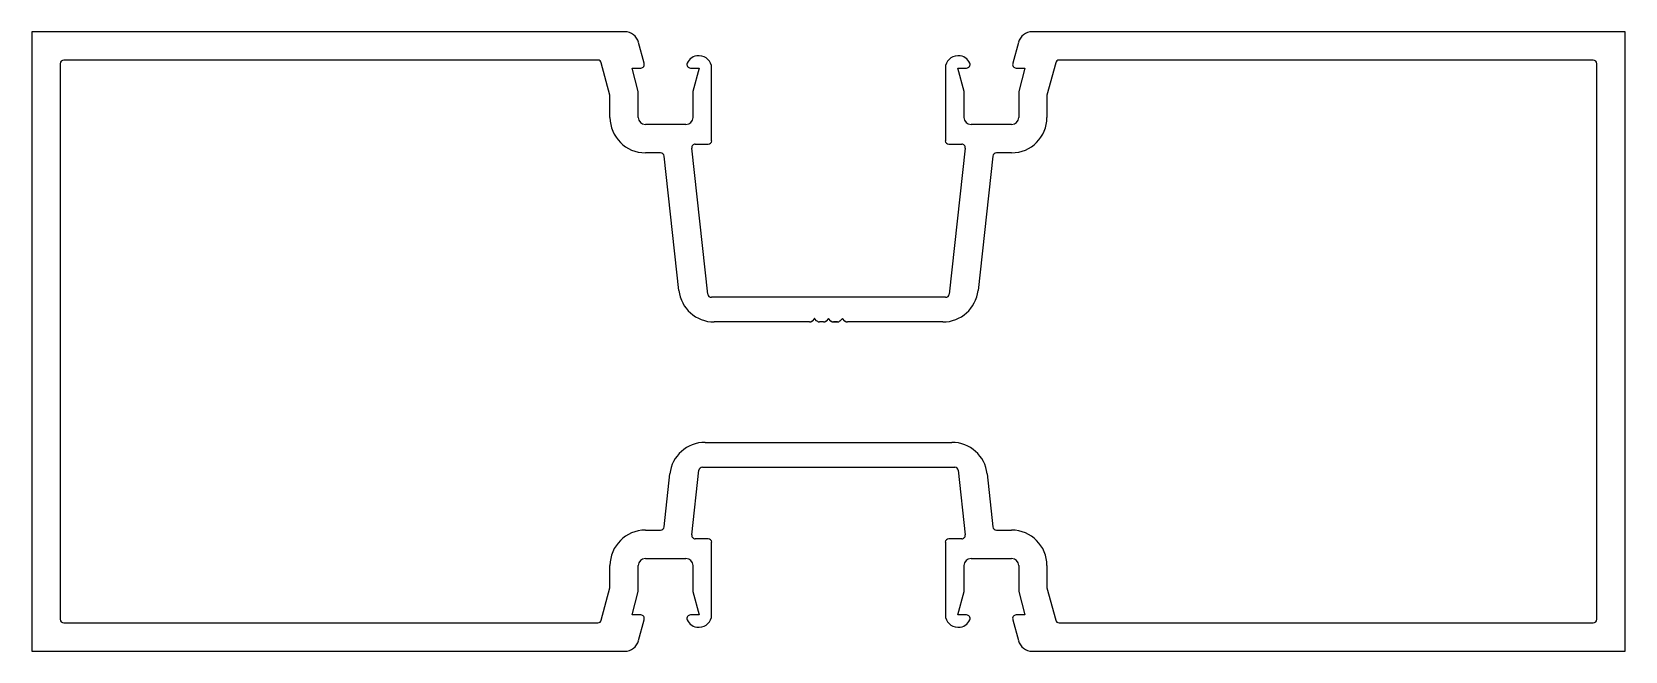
# Model space of a CAD drawing. Extents: x -58 to 57, y 4 to 49.
import ezdxf

# ---------------------------------------------------------------- set-up
doc = ezdxf.new("R2010")
doc.units = 0
doc.layers.get('0').update_dxf_attribs({"linetype": 'CONTINUOUS'})

msp = doc.modelspace()

# ---------------------------------------------------------------- linework, layer by layer
for p, q in [((-15.03, 48.57), (-57.56, 48.57)), ((-57.56, 48.57), (-57.56, 4.12)), ((56.74, 48.57), (14.2, 48.57)), ((56.74, 4.12), (56.74, 48.57)), ((-13.64, 46.33), (-14.04, 47.82)), ((13.21, 47.82), (12.81, 46.33)), ((-14.06, 44.29), (-14.51, 45.97)), ((-14.51, 45.97), (-13.88, 45.97)), ((-10.32, 45.97), (-9.69, 45.97)), ((-9.69, 45.97), (-10.14, 44.29)), ((-9.69, 46.86), (-9.74, 46.86)), ((-8.8, 40.76), (-8.8, 45.97)), ((7.97, 45.97), (7.97, 40.76)), ((8.91, 46.86), (8.86, 46.86)), ((9.31, 44.29), (8.86, 45.97)), ((8.86, 45.97), (9.49, 45.97)), ((13.05, 45.97), (13.68, 45.97)), ((13.68, 45.97), (13.23, 44.29)), ((-14.06, 42.43), (-14.06, 44.29)), ((-10.14, 44.29), (-10.14, 42.43)), ((9.31, 42.43), (9.31, 44.29)), ((13.23, 44.29), (13.23, 42.43)), ((-10.64, 41.92), (-13.55, 41.92)), ((12.72, 41.92), (9.81, 41.92)), ((-9.08, 29.75), (-10.23, 40.23)), ((-9.97, 40.51), (-9.05, 40.51)), ((8.22, 40.51), (9.14, 40.51)), ((9.4, 40.23), (8.25, 29.75)), ((7.99, 29.52), (-8.82, 29.52)), ((-9.46, 17.33), (8.64, 17.33)), ((-10.23, 12.47), (-9.72, 17.11)), ((8.89, 17.11), (9.4, 12.47)), ((-9.05, 12.19), (-9.97, 12.19)), ((-8.8, 6.73), (-8.8, 11.94)), ((7.97, 11.94), (7.97, 6.73)), ((9.14, 12.19), (8.22, 12.19)), ((-13.55, 10.78), (-10.64, 10.78)), ((9.81, 10.78), (12.72, 10.78)), ((-14.06, 8.41), (-14.06, 10.27)), ((-10.14, 10.27), (-10.14, 8.41)), ((9.31, 8.41), (9.31, 10.27)), ((13.23, 10.27), (13.23, 8.41)), ((-14.51, 6.73), (-14.06, 8.41)), ((-10.14, 8.41), (-9.69, 6.73)), ((8.86, 6.73), (9.31, 8.41)), ((13.23, 8.41), (13.68, 6.73)), ((-13.88, 6.73), (-14.51, 6.73)), ((-14.04, 4.88), (-13.64, 6.37)), ((-9.69, 6.73), (-10.32, 6.73)), ((-9.74, 5.84), (-9.69, 5.84)), ((9.49, 6.73), (8.86, 6.73)), ((8.86, 5.84), (8.91, 5.84)), ((12.81, 6.37), (13.21, 4.88)), ((13.68, 6.73), (13.05, 6.73)), ((-57.56, 4.12), (-15.03, 4.12)), ((14.2, 4.12), (56.74, 4.12))]:
    msp.add_line(p, q)
at = {"linetype": 'CONTINUOUS'}
for p, q in [((-55.53, 46.29), (-55.53, 6.41)), ((-16.96, 46.54), (-55.28, 46.54)), ((-16.09, 44.02), (-16.72, 46.35)), ((15.89, 46.35), (15.26, 44.02)), ((54.45, 46.54), (16.13, 46.54)), ((54.7, 6.41), (54.7, 46.29)), ((-16.09, 42.43), (-16.09, 44.02)), ((15.26, 44.02), (15.26, 42.43)), ((-12.46, 39.89), (-13.55, 39.89)), ((-11.15, 30.01), (-12.21, 39.66)), ((11.38, 39.66), (10.32, 30.01)), ((12.72, 39.89), (11.63, 39.89)), ((-1.77, 27.75), (-8.62, 27.75)), ((-1.42, 27.99), (-1.59, 27.82)), ((-1.24, 27.82), (-1.41, 27.99)), ((-0.77, 27.75), (-1.06, 27.75)), ((-0.42, 27.99), (-0.59, 27.82)), ((-0.24, 27.82), (-0.41, 27.99)), ((0.23, 27.75), (-0.06, 27.75)), ((-0.06, 27.75), (0.23, 27.75)), ((0.23, 27.75), (-0.06, 27.75)), ((-0.06, 27.75), (0.23, 27.75)), ((0.23, 27.75), (-0.06, 27.75)), ((0.58, 27.99), (0.41, 27.82)), ((0.76, 27.82), (0.59, 27.99)), ((7.79, 27.75), (0.94, 27.75)), ((0.94, 27.75), (0.94, 27.75)), ((-9.27, 19.11), (8.44, 19.11)), ((-12.21, 13.04), (-11.79, 16.85)), ((10.96, 16.85), (11.38, 13.04)), ((-13.55, 12.81), (-12.46, 12.81)), ((11.63, 12.81), (12.72, 12.81)), ((-16.09, 8.68), (-16.09, 10.27)), ((15.26, 10.27), (15.26, 8.68)), ((-16.72, 6.34), (-16.09, 8.68)), ((15.26, 8.68), (15.89, 6.34)), ((-55.28, 6.16), (-16.96, 6.16)), ((16.13, 6.16), (54.45, 6.16))]:
    msp.add_line(p, q, dxfattribs=at)
for centre, radius, start, end in [((-15.03, 47.56), 1.02, 15, 90), ((14.2, 47.56), 1.02, 90, 165), ((-13.88, 46.23), 0.254, 270, 23.5782), ((-10.32, 46.23), 0.254, 156.4218, 270), ((-9.74, 45.97), 0.889, 90, 156.4218), ((-9.69, 45.97), 0.889, 0, 90), ((8.86, 45.97), 0.889, 90, 180), ((8.91, 45.97), 0.889, 23.5782, 90), ((9.49, 46.23), 0.254, 270, 23.5782), ((13.05, 46.23), 0.254, 156.4218, 270), ((-13.55, 42.43), 0.508, 180, 270), ((-10.64, 42.43), 0.508, 270, 0), ((9.81, 42.43), 0.508, 180, 270), ((12.72, 42.43), 0.508, 270, 0), ((-9.97, 40.26), 0.254, 90, 186.2675), ((-9.05, 40.76), 0.254, 270, 0), ((8.22, 40.76), 0.254, 180, 270), ((9.14, 40.26), 0.254, 353.7325, 90), ((-8.82, 29.78), 0.254, 186.2675, 270), ((7.99, 29.78), 0.254, 270, 353.7325), ((-9.46, 17.08), 0.254, 90, 173.7325), ((8.64, 17.08), 0.254, 6.2675, 90), ((-9.97, 12.44), 0.254, 173.7325, 270), ((-9.05, 11.94), 0.254, 360, 90), ((8.22, 11.94), 0.254, 90, 180), ((9.14, 12.44), 0.254, 270, 6.2675), ((-13.55, 10.27), 0.508, 90, 180), ((-10.64, 10.27), 0.508, 360, 90), ((9.81, 10.27), 0.508, 90, 180), ((12.72, 10.27), 0.508, 360, 90), ((-13.88, 6.47), 0.254, 336.4218, 90), ((-10.32, 6.47), 0.254, 90, 203.5782), ((-9.74, 6.73), 0.889, 203.5782, 270), ((-9.69, 6.73), 0.889, 270, 360), ((8.86, 6.73), 0.889, 180, 270), ((8.91, 6.73), 0.889, 270, 336.4218), ((9.49, 6.47), 0.254, 336.4218, 90), ((13.05, 6.47), 0.254, 90, 203.5782), ((-15.03, 5.14), 1.02, 270, 345), ((14.2, 5.14), 1.02, 195, 270)]:
    msp.add_arc(centre, radius, start, end)
for centre, radius, start, end in [((-55.28, 46.29), 0.254, 90, 180), ((-16.96, 46.29), 0.254, 15, 90), ((16.13, 46.29), 0.254, 90, 165), ((54.45, 46.29), 0.254, 0, 90), ((-13.55, 42.43), 2.54, 180, 270), ((12.72, 42.43), 2.54, 270, 0), ((-12.46, 39.63), 0.254, 6.2675, 90), ((11.63, 39.63), 0.254, 90, 173.7325), ((-8.62, 30.29), 2.54, 186.2675, 270), ((7.79, 30.29), 2.54, 270, 353.7325), ((-1.77, 28), 0.25, 270, 315), ((-1.41, 27.99), 0.008, 45, 135), ((-1.06, 28), 0.25, 225, 270), ((-0.77, 28), 0.25, 270, 315), ((-0.41, 27.99), 0.008, 45, 135), ((-0.06, 28), 0.25, 225, 270), ((0.23, 28), 0.25, 270, 315), ((0.59, 27.99), 0.008, 45, 135), ((0.94, 28), 0.25, 225, 270), ((-9.27, 16.57), 2.54, 90, 173.7325), ((8.44, 16.57), 2.54, 6.2675, 90), ((-13.55, 10.27), 2.54, 90, 180), ((-12.46, 13.07), 0.254, 270, 353.7325), ((11.63, 13.07), 0.254, 186.2675, 270), ((12.72, 10.27), 2.54, 360, 90), ((-55.28, 6.41), 0.254, 180, 270), ((-16.96, 6.41), 0.254, 270, 345), ((16.13, 6.41), 0.254, 195, 270), ((54.45, 6.41), 0.254, 270, 360)]:
    msp.add_arc(centre, radius, start, end, dxfattribs=at)

doc.saveas('drawing.dxf')
